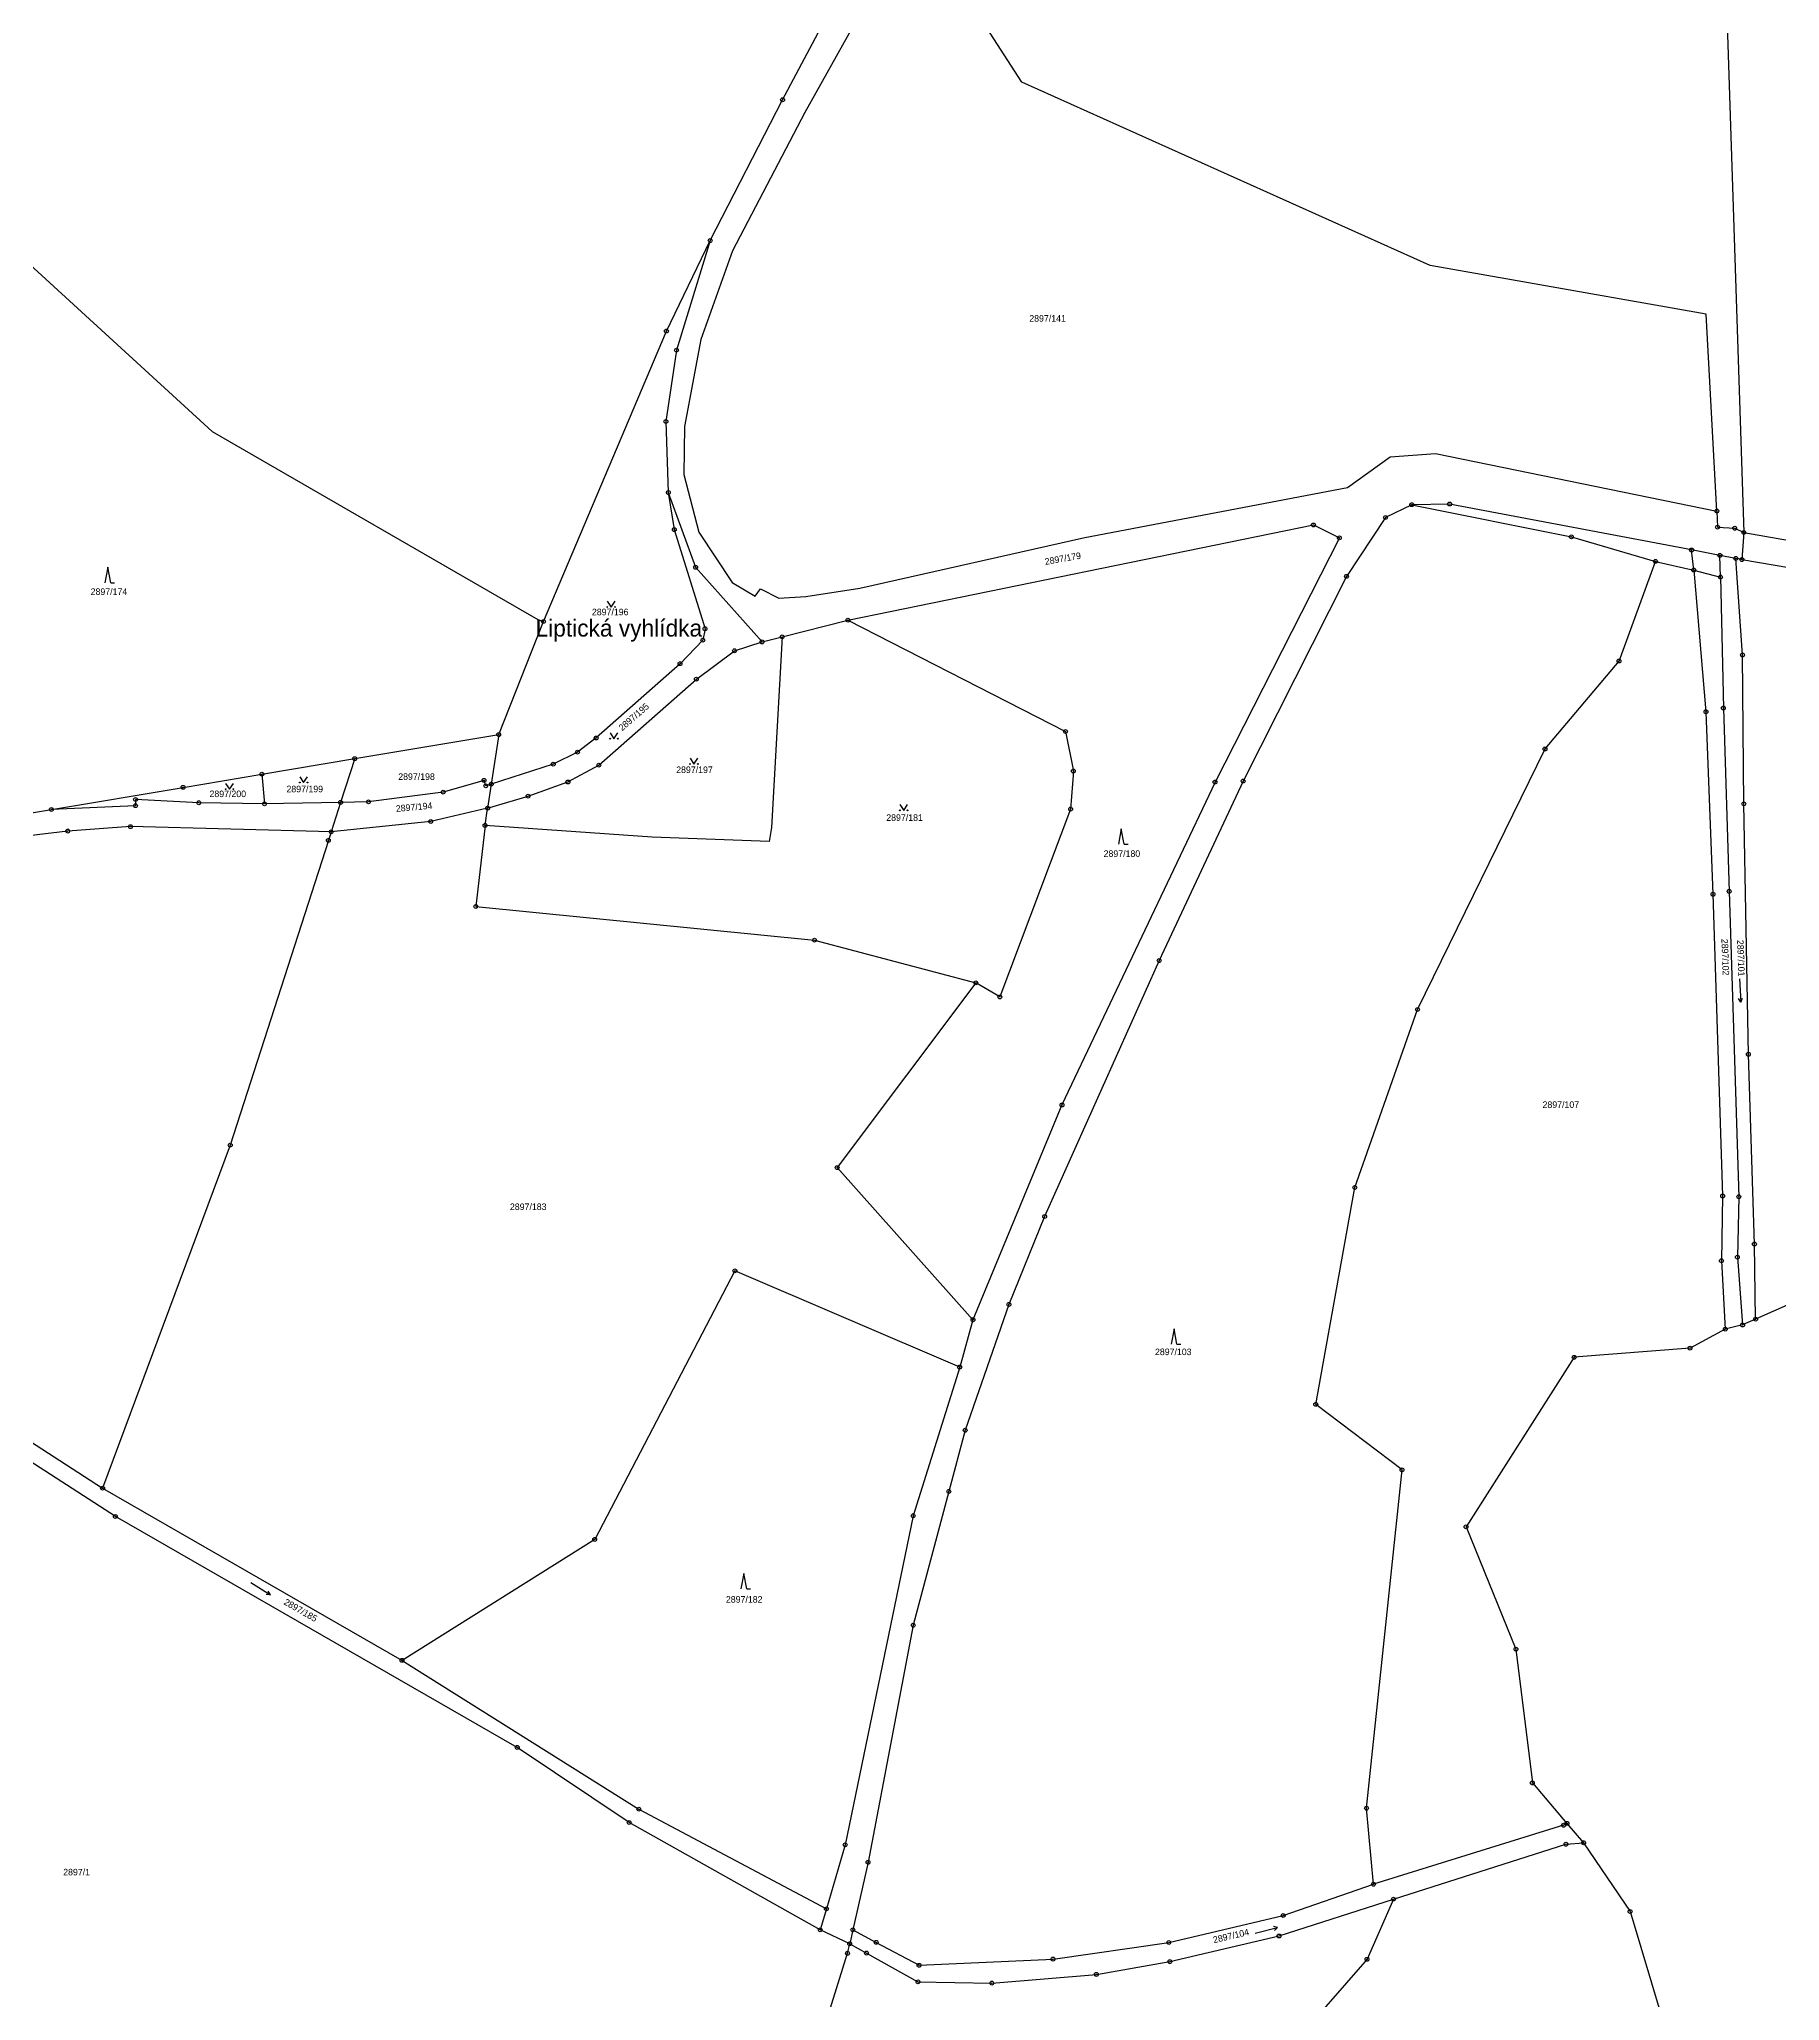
# Model space of a CAD drawing. Extents: x -784124 to -780570, y -980818 to -976926.
# Drawn here: x -783559 to -783108, y -980276 to -979767 of the extents above; entities that cross this region are included whole.
import ezdxf
from ezdxf.enums import TextEntityAlignment as Align

# ---------------------------------------------------------------- set-up
doc = ezdxf.new("R2010")
doc.units = 0
doc.header["$LTSCALE"] = 3.138375
doc.header["$MEASUREMENT"] = 0
for name, color, linetype in [('1009', 1, 'CONTINUOUS'), ('105', 1, 'CONTINUOUS'), ('18', 1, 'CONTINUOUS'), ('21800', 1, 'CONTINUOUS'), ('21900', 1, 'CONTINUOUS'), ('308', 1, 'CONTINUOUS'), ('314', 1, 'CONTINUOUS'), ('802', 1, 'CONTINUOUS')]:
    doc.layers.add(name, color=color, linetype=linetype)

# ---------------------------------------------------------------- blocks, each defined once
blk = doc.blocks.new('3_14$2')
at = {"layer": '314', "color": 255, "linetype": 'Continuous'}
blk.add_lwpolyline([(-1, 1.5), (0, 0), (1, 1.5)], dxfattribs=at)
for centre in [(-1, 0), (1, 0)]:
    blk.add_circle(centre, 0.1, dxfattribs=at)
blk = doc.blocks.new('3_08$6')
at = {"layer": '308', "color": 255, "linetype": 'Continuous'}
for p, q in [((0, 4), (-0.75, 0)), ((0.75, 0), (0, 4)), ((0.75, 0), (1.75, 0))]:
    blk.add_line(p, q, dxfattribs=at)
blk = doc.blocks.new('8_02$7')
at = {"layer": '802', "color": 255, "linetype": 'Continuous'}
for p, q in [((3.02, -0.01), (2.04, 0.49)), ((-2.98, -0.01), (3.02, -0.01)), ((3.02, -0.01), (2.04, -0.51))]:
    blk.add_line(p, q, dxfattribs=at)
blk = doc.blocks.new('1_05$19')
at = {"layer": '105', "color": 3, "linetype": 'Continuous'}
for radius in [0.5, 0.0303]:
    blk.add_circle((0, 0), radius, dxfattribs=at)

msp = doc.modelspace()

# ---------------------------------------------------------------- linework, layer by layer
at = {"layer": '21800', "color": 255, "linetype": 'Continuous'}
for p, q in [((-783130.7, -979904.62), (-783131.25, -979899.42)), ((-783123.77, -979906.45), (-783123.91, -979900.82))]:
    msp.add_line(p, q, dxfattribs=at)
at = {"layer": '21900', "color": 3, "linetype": 'Continuous'}
for p, q in [((-783117.7, -979894.89), (-783118.21, -979901.9)), ((-783140.59, -979902.37), (-783130.7, -979904.62)), ((-783118.21, -979901.9), (-783119.78, -979901.6)), ((-783366.93, -979921.93), (-783349.87, -979917.6)), ((-783440.37, -979947.28), (-783428.76, -979917.95)), ((-783372.14, -979923.25), (-783366.93, -979921.93)), ((-783477.69, -979953.52), (-783440.37, -979947.28)), ((-783440.37, -979947.28), (-783442.3, -979960.12)), ((-783501.74, -979957.54), (-783477.69, -979953.52)), ((-783501.74, -979957.54), (-783501.07, -979965.24)), ((-783477.69, -979953.52), (-783481.34, -979964.86)), ((-783442.3, -979960.12), (-783443.24, -979966.36)), ((-783587.32, -979971.94), (-783556.3, -979966.71)), ((-783481.34, -979964.86), (-783501.07, -979965.24)), ((-783481.34, -979964.86), (-783483.8, -979972.5)), ((-783443.91, -979970.82), (-783443.24, -979966.36)), ((-783317.48, -980098.99), (-783320.92, -980111.25)), ((-783118.04, -980100.35), (-783122.52, -980101.42)), ((-783114.66, -980098.85), (-783118.04, -980100.35)), ((-783543.03, -980142.65), (-783465.43, -980187.31)), ((-783163.54, -980229.56), (-783159.24, -980234.59)), ((-783355.45, -980251.72), (-783357.07, -980257.17)), ((-783349.42, -980260.76), (-783357.07, -980257.17)), ((-783348.61, -980257.15), (-783349.42, -980260.76))]:
    msp.add_line(p, q, dxfattribs=at)
for points in [[(-783188.36, -979161.06), (-783180.3, -979215.74), (-783176.87, -979228.54), (-783161.4, -979279.17), (-783152.95, -979313.97), (-783128.02, -979401.98), (-783128.63, -979435.3), (-783101.04, -979510.52), (-783086.24, -979514.87), (-783079.3, -979538.2), (-783102.15, -979629.2), (-783119.98, -979698.52), (-783123.69, -979712.95), (-783117.7, -979894.89)], [(-783385.59, -979819.2), (-783366.81, -979782.69), (-783330.64, -979714.6), (-783319.44, -979694.02)], [(-783319.16, -979710.97), (-783361.03, -979785.97), (-783379.75, -979821.85), (-783388.04, -979844.86), (-783392.24, -979867.42), (-783392.41, -979879.89), (-783388.53, -979894.76), (-783379.85, -979907.84), (-783373.95, -979911.4), (-783372.56, -979909.46), (-783367.76, -979911.87), (-783360.78, -979911.52), (-783346.8, -979909.36), (-783288.47, -979896.18), (-783220.44, -979883.2), (-783209.32, -979875.3), (-783197.59, -979874.42), (-783124.7, -979889.32)], [(-783124.7, -979889.32), (-783127.44, -979838.28), (-783198.98, -979825.65), (-783304.85, -979778.09), (-783318.4, -979757.09), (-783319.16, -979710.97)], [(-783619.43, -979772.77), (-783514.65, -979868.67), (-783430.22, -979917.43), (-783428.76, -979917.95)], [(-783428.76, -979917.95), (-783396.91, -979842.66), (-783385.59, -979819.2)], [(-783385.59, -979819.2), (-783394.3, -979847.6), (-783397.05, -979866.11), (-783396.42, -979884.5)], [(-783117.7, -979894.89), (-783083.55, -979900.84), (-783046.07, -979904.15), (-782998.85, -979906.51), (-782957.53, -979905.55), (-782922.54, -979902.29), (-782830.49, -979886.85), (-782777.29, -979880.6), (-782741.48, -979875.27), (-782729.13, -979875.75)], [(-783396.42, -979884.5), (-783394.88, -979894.13), (-783386.91, -979919.84), (-783387.49, -979922.78), (-783393.38, -979928.91), (-783415.11, -979948.16), (-783419.96, -979951.85), (-783426.24, -979954.96), (-783442.3, -979960.12)], [(-783396.42, -979884.5), (-783389.35, -979903.91), (-783372.14, -979923.25)], [(-783203.78, -979887.68), (-783210.58, -979891.01), (-783220.68, -979906.25), (-783247.45, -979959.33), (-783269.21, -980005.87), (-783298.9, -980072.21), (-783308.16, -980095.02), (-783319.49, -980127.64), (-783323.74, -980143.5), (-783332.96, -980178.19), (-783344.66, -980239.65), (-783348.61, -980257.15)], [(-783119.78, -979901.6), (-783123.91, -979900.82), (-783131.25, -979899.42), (-783193.95, -979887.51), (-783203.78, -979887.68)], [(-783203.78, -979887.68), (-783162.4, -979896.01), (-783140.59, -979902.37)], [(-783124.7, -979889.32), (-783124.52, -979893.5), (-783120.07, -979893.78), (-783117.7, -979894.89)], [(-783349.87, -979917.6), (-783229.25, -979892.93), (-783222.52, -979896.27), (-783254.74, -979959.59), (-783294.41, -980043.31), (-783317.48, -980098.99)], [(-783213.68, -980245.34), (-783215.5, -980225.64), (-783206.29, -980137.9), (-783228.64, -980120.93), (-783218.51, -980064.7), (-783202.27, -980018.56), (-783169.23, -979951.01), (-783150.06, -979928.21), (-783140.59, -979902.37)], [(-783114.66, -980098.85), (-783114.97, -980079.37), (-783116.53, -980030.18), (-783117.71, -979965.22), (-783118.05, -979926.64), (-783119.78, -979901.6)], [(-783118.21, -979901.9), (-783084.19, -979907.64), (-783046.53, -979911.39), (-782998.96, -979913.99), (-782956.26, -979912.87), (-782920.88, -979909.21)], [(-783130.7, -979904.62), (-783123.77, -979906.45), (-783123.01, -979940.4), (-783121.51, -979987.92), (-783119, -980067.09), (-783119.38, -980082.76), (-783118.04, -980100.35)], [(-783130.7, -979904.62), (-783127.53, -979941.35), (-783125.71, -979988.68), (-783123.21, -980066.9), (-783123.52, -980083.7), (-783122.52, -980101.42)], [(-783349.87, -979917.6), (-783293.49, -979946.48), (-783291.45, -979956.73), (-783292.17, -979966.6), (-783310.51, -980015.3), (-783316.74, -980011.63)], [(-783366.93, -979921.93), (-783369.66, -979971.39), (-783370.29, -979974.99), (-783400.6, -979973.84), (-783443.91, -979970.82)], [(-783443.24, -979966.36), (-783432.77, -979963.24), (-783422.44, -979959.57), (-783414.44, -979955.2), (-783389.16, -979932.91), (-783379.27, -979925.55), (-783372.14, -979923.25)], [(-783556.3, -979966.71), (-783522.17, -979960.96), (-783501.74, -979957.54)], [(-783442.3, -979960.12), (-783443.7, -979960.57), (-783444.18, -979959.15), (-783454.77, -979962.22), (-783474.11, -979964.72), (-783481.34, -979964.86)], [(-783501.07, -979965.24), (-783518.09, -979964.95), (-783534.48, -979964.11), (-783534.49, -979965.72), (-783556.3, -979966.71)], [(-783443.24, -979966.36), (-783457.99, -979969.81), (-783483.8, -979972.5)], [(-783483.8, -979972.5), (-783535.79, -979971.15), (-783552.05, -979972.3), (-783567.92, -979974.26), (-783584.63, -979977.84), (-783600.05, -979984.77), (-783605.77, -979989.55), (-783611.18, -979995.23), (-783615.49, -980001.23), (-783626.11, -980017.95), (-783636.69, -980033.66), (-783650.94, -980052.65), (-783659.68, -980065.69)], [(-783483.8, -979972.5), (-783484.51, -979974.71), (-783509.95, -980053.72), (-783543.03, -980142.65)], [(-783443.91, -979970.82), (-783446.29, -979991.86), (-783358.54, -980000.58), (-783316.74, -980011.63)], [(-783316.74, -980011.63), (-783352.67, -980059.55), (-783317.48, -980098.99)], [(-782788.27, -980286.11), (-782790.4, -980265.75), (-782794.45, -980244.72), (-782801.15, -980225.07), (-782810.01, -980203.13), (-782821.96, -980184.4), (-782832.25, -980167.25), (-782848.85, -980146.03), (-782863.26, -980127.78), (-782879.68, -980108.07), (-782894.75, -980090.81), (-782909.11, -980076.32), (-782924.92, -980064.4), (-782941.71, -980054.23), (-782959.77, -980047.27), (-782978.92, -980042.56), (-782997.47, -980040.31), (-783016.8, -980041.63), (-783030.61, -980046.04), (-783058.6, -980074.07), (-783114.66, -980098.85)], [(-783659.19, -980066.78), (-783648.27, -980074.47), (-783543.03, -980142.65)], [(-783357.07, -980257.17), (-783406.58, -980229.34), (-783435.57, -980209.87), (-783539.72, -980149.99), (-783650.63, -980078.33), (-783662.93, -980071.95)], [(-783320.92, -980111.25), (-783379.17, -980086.3), (-783415.5, -980155.94), (-783465.43, -980187.31)], [(-783122.52, -980101.42), (-783131.66, -980106.37), (-783161.68, -980108.72), (-783189.69, -980152.67), (-783176.77, -980184.4), (-783172.51, -980219.08), (-783163.54, -980229.56)], [(-783320.92, -980111.25), (-783332.98, -980149.81), (-783350.59, -980235.12), (-783355.45, -980251.72)], [(-783465.43, -980187.31), (-783404.07, -980225.89), (-783355.45, -980251.72)], [(-783163.54, -980229.56), (-783164.43, -980230.05), (-783213.68, -980245.34)], [(-783208.51, -980249.22), (-783163.81, -980234.97), (-783159.24, -980234.59)], [(-783159.24, -980234.59), (-783147.19, -980252.4), (-783138.89, -980280.14)], [(-783348.61, -980257.15), (-783342.56, -980260.41), (-783331.45, -980266.35), (-783296.73, -980264.75), (-783266.73, -980260.44), (-783237.07, -980253.45), (-783213.68, -980245.34)], [(-783208.51, -980249.22), (-783215.36, -980264.8), (-783243.3, -980296.86), (-783258.92, -980302.27), (-783265.4, -980322.25), (-783270.79, -980331.13), (-783316.65, -980341.87), (-783337.84, -980351.62), (-783376.27, -980344.16)], [(-783349.42, -980260.76), (-783345.07, -980263.19), (-783331.73, -980270.65), (-783312.6, -980270.97), (-783285.5, -980268.72), (-783266.46, -980265.4), (-783238.16, -980258.76), (-783208.51, -980249.22)], [(-783376.27, -980344.16), (-783375.23, -980340.52), (-783364.13, -980308.79), (-783349.98, -980263.25), (-783349.42, -980260.76)]]:
    msp.add_lwpolyline(points, dxfattribs=at)

# ---------------------------------------------------------------- block references
at = {"layer": '105', "color": 0, "linetype": 'ByBlock'}
for p in [(-783366.81, -979782.69), (-783385.59, -979819.2), (-783396.91, -979842.66), (-783394.3, -979847.6), (-783397.05, -979866.11), (-783396.42, -979884.5), (-783203.78, -979887.68), (-783193.95, -979887.51), (-783210.58, -979891.01), (-783124.7, -979889.32), (-783394.88, -979894.13), (-783229.25, -979892.93), (-783222.52, -979896.27), (-783162.4, -979896.01), (-783124.52, -979893.5), (-783120.07, -979893.78), (-783117.7, -979894.89), (-783140.59, -979902.37), (-783131.25, -979899.42), (-783123.91, -979900.82), (-783119.78, -979901.6), (-783118.21, -979901.9), (-783389.35, -979903.91), (-783220.68, -979906.25), (-783130.7, -979904.62), (-783123.77, -979906.45), (-783428.76, -979917.95), (-783349.87, -979917.6), (-783387.49, -979922.78), (-783386.91, -979919.84), (-783372.14, -979923.25), (-783366.93, -979921.93), (-783379.27, -979925.55), (-783150.06, -979928.21), (-783118.05, -979926.64), (-783393.38, -979928.91), (-783389.16, -979932.91), (-783127.53, -979941.35), (-783123.01, -979940.4), (-783440.37, -979947.28), (-783415.11, -979948.16), (-783293.49, -979946.48), (-783477.69, -979953.52), (-783419.96, -979951.85), (-783169.23, -979951.01), (-783501.74, -979957.54), (-783426.24, -979954.96), (-783414.44, -979955.2), (-783291.45, -979956.73), (-783522.17, -979960.96), (-783454.77, -979962.22), (-783444.18, -979959.15), (-783443.7, -979960.57), (-783442.3, -979960.12), (-783432.77, -979963.24), (-783422.44, -979959.57), (-783254.74, -979959.59), (-783247.45, -979959.33), (-783556.3, -979966.71), (-783534.49, -979965.72), (-783534.48, -979964.11), (-783518.09, -979964.95), (-783501.07, -979965.24), (-783481.34, -979964.86), (-783474.11, -979964.72), (-783443.24, -979966.36), (-783292.17, -979966.6), (-783117.71, -979965.22), (-783552.05, -979972.3), (-783535.79, -979971.15), (-783483.8, -979972.5), (-783457.99, -979969.81), (-783443.91, -979970.82), (-783484.51, -979974.71), (-783125.71, -979988.68), (-783121.51, -979987.92), (-783446.29, -979991.86), (-783358.54, -980000.58), (-783269.21, -980005.87), (-783316.74, -980011.63), (-783310.51, -980015.3), (-783202.27, -980018.56), (-783116.53, -980030.18), (-783294.41, -980043.31), (-783509.95, -980053.72), (-783352.67, -980059.55), (-783218.51, -980064.7), (-783123.21, -980066.9), (-783119, -980067.09), (-783298.9, -980072.21), (-783114.97, -980079.37), (-783123.52, -980083.7), (-783119.38, -980082.76), (-783379.17, -980086.3), (-783308.16, -980095.02), (-783317.48, -980098.99), (-783118.04, -980100.35), (-783114.66, -980098.85), (-783122.52, -980101.42), (-783320.92, -980111.25), (-783161.68, -980108.72), (-783131.66, -980106.37), (-783228.64, -980120.93), (-783319.49, -980127.64), (-783206.29, -980137.9), (-783543.03, -980142.65), (-783323.74, -980143.5), (-783539.72, -980149.99), (-783332.98, -980149.81), (-783415.5, -980155.94), (-783189.69, -980152.67), (-783332.96, -980178.19), (-783465.43, -980187.31), (-783176.77, -980184.4), (-783435.57, -980209.87), (-783172.51, -980219.08), (-783404.07, -980225.89), (-783215.5, -980225.64), (-783406.58, -980229.34), (-783164.43, -980230.05), (-783163.54, -980229.56), (-783350.59, -980235.12), (-783163.81, -980234.97), (-783159.24, -980234.59), (-783344.66, -980239.65), (-783213.68, -980245.34), (-783355.45, -980251.72), (-783237.07, -980253.45), (-783208.51, -980249.22), (-783147.19, -980252.4), (-783357.07, -980257.17), (-783348.61, -980257.15), (-783238.16, -980258.76), (-783349.98, -980263.25), (-783349.42, -980260.76), (-783345.07, -980263.19), (-783342.56, -980260.41), (-783266.73, -980260.44), (-783331.45, -980266.35), (-783296.73, -980264.75), (-783285.5, -980268.72), (-783266.46, -980265.4), (-783215.36, -980264.8), (-783331.73, -980270.65), (-783312.6, -980270.97)]:
    msp.add_blockref('1_05$19', p, dxfattribs=at)
at = {"layer": '308', "color": 0, "linetype": 'ByBlock'}
for p in [(-783541.66, -979907.91), (-783279.04, -979975.71), (-783265.38, -980105.31), (-783376.85, -980168.79)]:
    msp.add_blockref('3_08$6', p, dxfattribs=at)
at = {"layer": '314', "color": 0, "linetype": 'ByBlock'}
for p in [(-783411.23, -979914.21), (-783410.52, -979948.35), (-783490.93, -979959.7), (-783389.79, -979954.91), (-783510.14, -979961.45), (-783335.42, -979966.93)]:
    msp.add_blockref('3_14$2', p, dxfattribs=at)
at = {"layer": '802', "color": 0, "linetype": 'ByBlock'}
for p, rotation in [((-783118.65, -980013.61), 273), ((-783502.07, -980168.72), 328), ((-783241.45, -980257.31), 14)]:
    msp.add_blockref('8_02$7', p, dxfattribs=dict(at, rotation=rotation))

# ---------------------------------------------------------------- texts
at = {"layer": '1009', "color": 255, "linetype": 'Continuous'}
msp.add_text('Liptická vyhlídka', height=4.4, dxfattribs=at).set_placement((-783409.24, -979923.19), align=Align.BOTTOM_CENTER)
at = {"layer": '18', "color": 255, "linetype": 'Continuous'}
for s, p in [('2897/141', (-783298.14, -979840.74)), ('2897/174', (-783541.38, -979911.59)), ('2897/196', (-783411.48, -979916.85)), ('2897/198', (-783461.67, -979959.53)), ('2897/197', (-783389.64, -979957.76)), ('2897/200', (-783510.58, -979964)), ('2897/199', (-783490.64, -979962.75)), ('2897/181', (-783335.2, -979970.16)), ('2897/180', (-783278.88, -979979.51)), ('2897/183', (-783432.73, -980071.06)), ('2897/182', (-783376.76, -980172.86)), ('2897/1', (-783549.76, -980243.56))]:
    msp.add_text(s, height=1.7, dxfattribs=at).set_placement(p, align=Align.BOTTOM_CENTER)
for s, rotation, p in [('2897/179', 10, (-783293.95, -979902.98)), ('2897/195', 41, (-783404.49, -979943.73)), ('2897/194', 5, (-783462.19, -979967.43)), ('2897/185', 330, (-783492.38, -980175.49))]:
    msp.add_text(s, height=1.7, rotation=rotation, dxfattribs=at).set_placement(p, align=Align.BOTTOM_CENTER)
for s, rotation, p in [('2897/102', 272, (-783124.04, -980000.29)), ('2897/101', 272, (-783119.98, -980000.56)), ('2897/104', 13, (-783254.92, -980261.12))]:
    msp.add_text(s, height=1.7, rotation=rotation, dxfattribs=at).set_placement(p, align=Align.BOTTOM_LEFT)
for s, p in [('2897/107', (-783169.88, -980044.59)), ('2897/103', (-783270.31, -980108.67))]:
    msp.add_text(s, height=1.7, dxfattribs=at).set_placement(p, align=Align.BOTTOM_LEFT)

doc.saveas('drawing.dxf')
